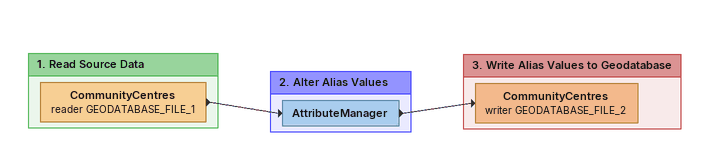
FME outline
Bookmark: 1. Read Source Data
CommunityCentres (reader GEODATABASE_FILE_1)
    -> AttributeManager

Bookmark: 2. Alter Alias Values
AttributeManager
    -> CommunityCentres (writer GEODATABASE_FILE_2)

Bookmark: 3. Write Alias Values to Geodatabase
CommunityCentres (writer GEODATABASE_FILE_2)
